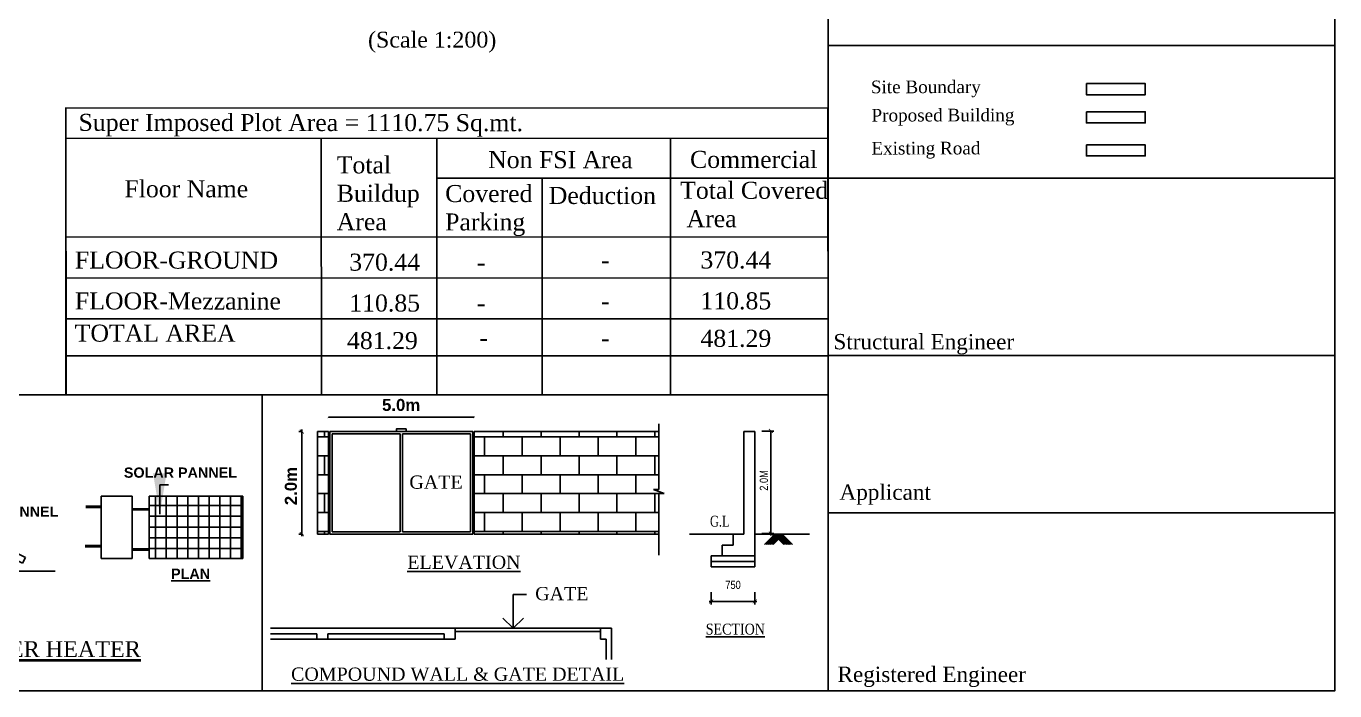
# Model space of a CAD drawing. Header units: metres. Extents: x -54 to 177, y -43 to 77.
# Drawn here: x 57 to 98.29, y 8.24 to 29.23 of the extents above; entities that cross this region are included whole.
import ezdxf

# ---------------------------------------------------------------- set-up
doc = ezdxf.new("R2010")
doc.units = ezdxf.units.M
doc.header["$LTSCALE"] = 2
doc.header["$MEASUREMENT"] = 0
doc.header["$PDMODE"] = 34
doc.header["$PDSIZE"] = -2
doc.layers.add('DIM', color=8, linetype='Continuous')
doc.layers.add('MIS', color=7, linetype='Continuous')
doc.layers.add('TEXT', color=7, linetype='Continuous', lineweight=18)
doc.styles.add('ANAND', font='times.ttf')
doc.styles.add('i', font='romantic.ttf')
doc.styles.add('ROMAND', font='swissc.ttf')
doc.styles.add('ROMANS', font='romantic.ttf', dxfattribs={"width": 0.75})
doc.styles.get("Standard").update_dxf_attribs({"font": 'swisseb.ttf'})
doc.dimstyles.new('feet', dxfattribs={"dimtxt": 78, "dimasz": 36, "dimexe": 0.18, "dimexo": 0.0625, "dimgap": 0.09, "dimtad": 0, "dimdec": 0, "dimzin": 1, "dimdsep": 46, "dimlunit": 3, "dimtxsty": 'Standard', "dimblk": 'OBLIQUE', "dimcen": 0.09, "dimse1": 1, "dimse2": 1, "dimsd1": 1, "dimsd2": 1, "dimadec": 0, "dimazin": 0, "dimtfac": 1, "dimtdec": 0, "dimtofl": 0, "dimtmove": 0, "dimatfit": 3, "dimfxl": 0, "dimtolj": 1, "dimtzin": 0, "dimarcsym": 0})
doc.dimstyles.new('scale 1-8', dxfattribs={"dimtxt": 8, "dimasz": 4, "dimexe": 3, "dimexo": 8, "dimgap": 4, "dimtad": 1, "dimdec": 1, "dimzin": 3, "dimdsep": 46, "dimlunit": 4, "dimtxsty": 'ROMAND', "dimblk": 'ARCHTICK', "dimcen": 0.7775, "dimdle": 2, "dimclrd": 256, "dimclre": 256, "dimclrt": 4, "dimadec": 0, "dimazin": 0, "dimtfac": 0.9, "dimtdec": 1, "dimtmove": 2, "dimatfit": 3, "dimfxl": 0, "dimtolj": 1, "dimtzin": 0, "dimarcsym": 0})

# ---------------------------------------------------------------- blocks, each defined once
blk = doc.blocks.new('_ArchTick')
at = {"color": 0, "const_width": 0.15}
blk.add_lwpolyline([(-0.5, -0.5), (0.5, 0.5)], dxfattribs=at)
blk = doc.blocks.new('*D5')
at = {"layer": 'Defpoints', "color": 0}
for p in [(146790.2, -58148.6), (146833.4, -58148.6), (146790.2, -58182.8)]:
    blk.add_point(p, dxfattribs=at)
at = {"layer": 'DIM', "lineweight": -2}
for p, q in [((146835.4, -58182.8), (146788.2, -58182.8)), ((146790.2, -58173.8), (146790.2, -58185.8)), ((146833.4, -58173.8), (146833.4, -58185.8))]:
    blk.add_line(p, q, dxfattribs=at)
at = {"layer": 'DIM', "lineweight": -2, "xscale": 4, "yscale": 4, "zscale": 4, "rotation": 180}
blk.add_blockref('_ArchTick', (146790.2, -58182.8), dxfattribs=at)
at = {"layer": 'DIM', "lineweight": -2, "xscale": 4, "yscale": 4, "zscale": 4}
blk.add_blockref('_ArchTick', (146833.4, -58182.8), dxfattribs=at)
at = {"layer": 'DIM', "color": 4, "insert": (146811.8, -58166.5), "char_height": 8, "attachment_point": 5, "style": 'ROMAND'}
blk.add_mtext('\\A1;750', dxfattribs=at)
blk = doc.blocks.new('_Oblique')
at = {"layer": 'TEXT', "color": 0, "lineweight": -2}
blk.add_line((-0.5, -0.5), (0.5, 0.5), dxfattribs=at)
blk = doc.blocks.new('GFHFG')
h = blk.add_hatch()
h.set_pattern_fill('BRICK', color=1, scale=75, style=0)
h.set_pattern_definition([(0, (132995.533, -52927.538), (0, 18.75), []), (90, (132995.533, -52927.538), (-37.5, 2e-15), [18.75, -18.75]), (90, (133014.283, -52927.538), (-37.5, 2e-15), [-18.75, 18.75])])
h.paths.add_polyline_path([(146411.44, -58014.51), (146365.37, -58014.51), (146354.57, -58014.51), (146239.37, -58014.51), (146400.64, -58014.51), (146400.64, -58116.18), (146411.44, -58116.18), (146411.44, -58075.77), (146416.92, -58075.77), (146406.21, -58071.95), (146411.44, -58071.95)])
h = blk.add_hatch()
h.set_pattern_fill('BRICK', color=1, scale=75, style=0)
h.set_pattern_definition([(0, (133322.408, -52927.538), (0, 18.75), []), (90, (133322.408, -52927.538), (-37.5, 2e-15), [18.75, -18.75]), (90, (133341.158, -52927.538), (-37.5, 2e-15), [-18.75, 18.75])])
h.paths.add_polyline_path([(146738.32, -58014.51), (146692.24, -58014.51), (146681.44, -58014.51), (146566.24, -58014.51), (146555.44, -58014.51), (146555.44, -58116.18), (146738.32, -58116.18), (146738.32, -58075.77), (146743.8, -58075.77), (146733.08, -58071.95), (146738.32, -58071.95)])
at = {"color": 1}
for p in [(146411.44, -58000.41), (146555.44, -58000.41)]:
    blk.add_line(p, (146491.58, -58000.41), dxfattribs=at)
for p, q in [((146385.03, -58014.51), (146382.03, -58014.51)), ((146385.03, -58012.51), (146385.03, -58118.18)), ((146385.03, -58116.18), (146382.03, -58116.18))]:
    blk.add_line(p, q)
at = {"layer": 'DIM'}
for p, q in [((146840.33, -58014.01), (146852.33, -58014.01)), ((146849.33, -58014.01), (146849.33, -58117.68)), ((146840.33, -58115.68), (146852.33, -58115.68))]:
    blk.add_line(p, q, dxfattribs=at)
at = {"layer": 'MIS'}
for p, q in [((146400.64, -58014.51), (146400.64, -58116.18)), ((146400.64, -58014.51), (146411.44, -58014.51)), ((146400.64, -58014.51), (146411.44, -58014.51)), ((146400.64, -58014.51), (146400.64, -58067.38)), ((146411.44, -58014.51), (146411.44, -58116.18)), ((146566.24, -58014.51), (146555.44, -58014.51)), ((146555.44, -58014.51), (146555.44, -58116.18)), ((146692.24, -58014.51), (146681.44, -58014.51)), ((146738.32, -58006.84), (146738.32, -58071.95)), ((146822.6, -58014.51), (146828, -58014.51)), ((146822.6, -58014.51), (146822.6, -58116.18)), ((146833.4, -58067.38), (146833.4, -58116.18)), ((146733.08, -58071.95), (146743.8, -58075.77)), ((146738.32, -58071.95), (146733.08, -58071.95)), ((146743.8, -58075.77), (146738.32, -58075.77)), ((146738.32, -58075.77), (146738.32, -58137.06)), ((146411.44, -58116.18), (146400.64, -58116.18)), ((146555.44, -58116.18), (146738.32, -58116.18)), ((146822.6, -58116.18), (146768.6, -58116.18)), ((146811.8, -58116.18), (146811.8, -58126.98)), ((146833.4, -58116.18), (146887.4, -58116.18)), ((146833.4, -58148.58), (146833.4, -58116.18)), ((146811.8, -58126.98), (146801, -58126.98)), ((146801, -58126.98), (146801, -58137.78)), ((146790.2, -58137.78), (146790.2, -58148.58)), ((146833.4, -58137.78), (146790.2, -58137.78)), ((146790.2, -58143.18), (146833.4, -58143.18)), ((146790.2, -58148.58), (146833.4, -58148.58)), ((146536.76, -58209.48), (146353.88, -58209.48)), ((146536.76, -58209.48), (146525.96, -58209.48)), ((146536.76, -58209.48), (146536.76, -58220.28)), ((146536.76, -58209.48), (146536.76, -58220.28)), ((146680.76, -58209.48), (146691.56, -58209.48)), ((146680.76, -58209.48), (146680.76, -58220.28)), ((146691.56, -58209.48), (146691.56, -58240.44)), ((146399.96, -58214.88), (146353.88, -58214.88)), ((146399.96, -58214.88), (146399.96, -58220.28)), ((146410.76, -58220.28), (146399.96, -58220.28)), ((146525.96, -58214.88), (146410.76, -58214.88)), ((146410.76, -58214.88), (146410.76, -58220.28)), ((146525.96, -58214.88), (146525.96, -58220.28)), ((146536.76, -58220.28), (146525.96, -58220.28)), ((146536.76, -58220.28), (146525.96, -58220.28)), ((146680.76, -58220.28), (146686.16, -58220.28)), ((146686.16, -58220.28), (146686.16, -58240.44))]:
    blk.add_line(p, q, dxfattribs=at)
at = {"layer": 'MIS', "color": 2}
for p, q in [((146681.44, -58014.51), (146566.24, -58014.51)), ((146738.32, -58014.51), (146692.24, -58014.51)), ((146828, -58014.51), (146833.4, -58014.51)), ((146833.4, -58014.51), (146833.4, -58067.38)), ((146853.2, -58116.18), (146843.01, -58126.36)), ((146854.4, -58116.18), (146844.21, -58126.36)), ((146855.6, -58116.18), (146845.41, -58126.36)), ((146856.8, -58116.18), (146846.61, -58126.36)), ((146858, -58116.18), (146847.81, -58126.36)), ((146859.2, -58116.18), (146849.01, -58126.36)), ((146860.4, -58116.18), (146850.21, -58126.36)), ((146861.6, -58116.18), (146851.41, -58126.36)), ((146852, -58116.18), (146862.18, -58126.36)), ((146853.2, -58116.18), (146863.38, -58126.36)), ((146854.4, -58116.18), (146864.58, -58126.36)), ((146855.6, -58116.18), (146865.78, -58126.36)), ((146856.8, -58116.18), (146866.98, -58126.36)), ((146858, -58116.18), (146868.18, -58126.36)), ((146859.2, -58116.18), (146869.38, -58126.36)), ((146860.4, -58116.18), (146870.58, -58126.36)), ((146607.46, -58175.98), (146594.13, -58175.98)), ((146594.13, -58175.98), (146594.13, -58209.48)), ((146594.13, -58209.48), (146583.94, -58199.3)), ((146594.13, -58209.48), (146604.31, -58199.3)), ((146536.76, -58209.48), (146680.76, -58209.48)), ((146399.96, -58220.28), (146353.88, -58220.28)), ((146525.96, -58220.28), (146410.76, -58220.28)), ((146536.76, -58212.48), (146680.76, -58212.48))]:
    blk.add_line(p, q, dxfattribs=at)
for points in [[(146412.64, -58014.51), (146412.64, -58116.18), (146554.24, -58116.18), (146554.24, -58014.51)], [(146482.24, -58113.78), (146482.24, -58016.91), (146415.04, -58016.91), (146415.04, -58113.78)], [(146478.69, -58014.51), (146478.69, -58011.86), (146488.19, -58011.86), (146488.19, -58014.51)], [(146484.64, -58113.78), (146484.64, -58016.91), (146551.84, -58016.91), (146551.84, -58113.78)]]:
    blk.add_lwpolyline(points, close=True, dxfattribs=at)
at = {"color": 1}
for p, xscale, yscale, zscale, rotation in [((146411.44, -58000.41), 1.799999999999271, 1.799999999999271, 1.799999999999271, 180), ((146385.81, -58116.18), 1.799999999999954, 1.799999999999954, 1.799999999999954, 270)]:
    blk.add_blockref('_ArchTick', p, dxfattribs=dict(at, xscale=xscale, yscale=yscale, zscale=zscale, rotation=rotation))
at = {"color": 1, "xscale": 1.799999999999271, "yscale": 1.799999999999271, "zscale": 1.799999999999271}
blk.add_blockref('_ArchTick', (146555.44, -58000.41), dxfattribs=at)
at = {"xscale": 4, "yscale": 4, "zscale": 4}
for p, rotation in [((146385.03, -58014.51), 90), ((146385.03, -58116.18), 270)]:
    blk.add_blockref('_ArchTick', p, dxfattribs=dict(at, rotation=rotation))
at = {"layer": 'DIM', "xscale": 4, "yscale": 4, "zscale": 4}
for p, rotation in [((146849.33, -58014.01), 90), ((146849.33, -58115.68), 270)]:
    blk.add_blockref('_ArchTick', p, dxfattribs=dict(at, rotation=rotation))
at = {"color": 3, "style": 'ANAND'}
for s, height, p in [('GATE', 13.103, (146491.43, -58071.2)), ('%%uELEVATION%%u', 13.1031, (146489.41, -58150.56)), ('GATE', 13.103, (146615.96, -58181.64)), ('%%UCOMPOUND WALL & GATE DETAIL', 13.1031, (146374.33, -58261.45))]:
    blk.add_text(s, height=height, dxfattribs=at).set_placement(p)
at = {"color": 1, "insert": (146483.28, -57988.26), "char_height": 11.88, "attachment_point": 5}
blk.add_mtext('\\A1;5.0m', dxfattribs=at)
at = {"color": 1, "insert": (146374.19, -58068.58), "char_height": 11.88, "attachment_point": 5, "rotation": 90}
blk.add_mtext('\\A1;2.0m', dxfattribs=at)
at = {"layer": 'DIM', "color": 4, "insert": (146842.34, -58063), "char_height": 8, "attachment_point": 5, "rotation": 90, "style": 'ROMAND'}
blk.add_mtext('\\A1;2.0M', dxfattribs=at)
at = {"layer": 'MIS', "color": 2, "style": 'ROMANS'}
for s, width, p in [('G.L', 0.75, (146788.99, -58108.75)), ('%%uSECTION%%u', 0.85, (146784.8, -58215.68))]:
    blk.add_text(s, height=10.8, dxfattribs=dict(at, width=width)).set_placement(p)
at = {"layer": 'DIM', "color": 4}
dim = blk.add_linear_dim(base=(146790.2, -58182.76), p1=(146833.4, -58148.58), p2=(146790.2, -58148.58), angle=180, text='750', dimstyle='scale 1-8', override={"dimpost": '\\X'}, dxfattribs=at)
dim.commit()
dim.dimension.update_dxf_attribs({"geometry": '*D5', "text_midpoint": (146811.8, -58166.49), "dimtype": 129})
blk = doc.blocks.new('A$C0D7B6721')
at = {"color": 1}
blk.add_lwpolyline([(-3.978, 3.656), (11.167, 3.656), (11.167, -4.279), (-3.978, -4.279)], close=True, dxfattribs=at)
at = {"color": 2, "xscale": 0.0270460553895556, "yscale": 0.0270460553895556, "zscale": 0.0270460553895556}
blk.add_blockref('GFHFG', (-3962.056, 1571.734), dxfattribs=at)
blk = doc.blocks.new('A$C6E6F1428')
at = {"linetype": 'Continuous', "lineweight": -3}
h = blk.add_hatch(dxfattribs=at)
h.set_pattern_fill('NET', color=256, scale=75, style=0)
h.set_pattern_definition([(0, (-2942.954, -2027.222), (0, 9.375), []), (90, (-2942.954, -2027.222), (-9.375, 6e-16), [])])
h.paths.add_polyline_path([(467, 170.9), (384.9, 170.9), (384.9, 116.2), (467, 116.2)])
for p, q in [((147.5, 217.5), (175.5, 217.5)), ((147.5, 216.4), (174.3, 216.4)), ((174.3, 216.4), (174.3, 154.4)), ((175.5, 217.5), (175.5, 154.4)), ((141.8, 194.4), (133.9, 105.1)), ((142.9, 193.9), (135, 105.1)), ((153.4, 193.9), (161.3, 105.1)), ((154.5, 194.4), (162.5, 105.1)), ((342.8, 170.9), (342.8, 116.2)), ((370.1, 170.9), (342.8, 170.9)), ((370.1, 170.9), (370.1, 116.2)), ((384.9, 170.9), (467, 170.9)), ((384.9, 116.2), (384.9, 170.9)), ((467, 170.9), (467, 116.2)), ((195.2, 155.5), (174.3, 155.5)), ((195.2, 154.4), (174.3, 154.4)), ((194.3, 158.1), (191.8, 153)), ((191.8, 153), (273.9, 112)), ((193.7, 151.5), (193.7, 106.3)), ((194.3, 158.1), (276.5, 117.1)), ((194.8, 151.5), (194.8, 106.3)), ((266.9, 106.3), (266.9, 115.5)), ((268.1, 106.3), (268.1, 114.9)), ((276.5, 117.1), (273.9, 112)), ((370.1, 116.2), (342.8, 116.2)), ((467, 116.2), (384.9, 116.2)), ((302.3, 105.1), (39.4, 105.1)), ((194.8, 105.1), (188.4, 105.1)), ((188.4, 105.1), (198, 105.1)), ((261.7, 105.1), (271.3, 105.1)), ((268.1, 105.1), (261.7, 105.1))]:
    blk.add_line(p, q, dxfattribs=at)
at = {"lineweight": -3}
for p, q in [((147.4, 184.5), (127.5, 184.5)), ((147.4, 193), (147.4, 184.5)), ((148.5, 193), (148.5, 183.4)), ((148.5, 183.4), (127.5, 183.4)), ((342.8, 162.1), (329.2, 162.1)), ((342.8, 160.9), (329.2, 160.9)), ((370.1, 159.9), (384.9, 159.9)), ((370.1, 158.8), (384.9, 158.8)), ((342.8, 127.5), (328.6, 127.5)), ((342.8, 126.4), (328.6, 126.4)), ((370.1, 124.7), (384.9, 124.7)), ((370.1, 123.6), (384.9, 123.6))]:
    blk.add_line(p, q, dxfattribs=at)
blk.add_lwpolyline([(0, 260), (484.1, 260), (484.1, 0), (0, 0)], close=True)
at = {"linetype": 'Continuous', "lineweight": -3}
for radius in [14.8, 13.7]:
    blk.add_circle((148.3, 208.2), radius, dxfattribs=at)
for centre in [(194.2, 102.9), (267.4, 102.9)]:
    blk.add_arc(centre, 3.37, 40.5596, 139.4404, dxfattribs=at)
for s, p in [('HEAT WATER TANK', (14.2, 209.8)), ('SOLAR PANNEL', (362.7, 187.1)), ('SOLAR PANNEL', (206.1, 152.8)), ('FLOOR LEVEL', (26.2, 109.7)), ('%%UPLAN', (404.1, 98.3)), ('%%USIDE  ELEVATION', (91.1, 86.5))]:
    blk.add_text(s, height=9, dxfattribs=at).set_placement(p)
at = {"color": 7, "linetype": 'ByBlock', "lineweight": 40, "style": 'i'}
blk.add_text('%%USOLAR WATER HEATER', height=14, dxfattribs=at).set_placement((139.1, 29.6))
at = {"layer": 'TEXT', "lineweight": -3}
blk.add_text('OPEN TERRACE ', height=9, dxfattribs=at).set_placement((15.9, 124.4))
at = {"linetype": 'Continuous', "lineweight": -3}
blk.add_leader([(394.2, 155.1), (394.2, 181), (401.7, 181)], dimstyle='feet', override={"dimgap": 2, "dimtad": 0}, dxfattribs=at)

msp = doc.modelspace()

# ---------------------------------------------------------------- linework, layer by layer
for p, q in [((82.3041, 28.6239), (98.2938, 28.6244)), ((58.2507, 26.6617), (58.2523, 17.5954)), ((73.278, 26.6617), (73.278, 26.647)), ((58.252, 25.6889), (82.2988, 25.695)), ((66.3094, 25.6889), (66.31, 17.5891)), ((69.9579, 25.6889), (69.9593, 17.5862)), ((77.326, 25.6889), (77.3267, 17.5836)), ((77.3287, 25.695), (77.3267, 17.5836)), ((69.9581, 24.4264), (77.326, 24.4264)), ((73.278, 24.4264), (73.2786, 17.5836)), ((82.2988, 24.4264), (98.2848, 24.4269)), ((58.2511, 22.5677), (82.2988, 22.5739)), ((58.2511, 21.2773), (82.2988, 21.2834)), ((58.2514, 19.9868), (82.2991, 19.993)), ((58.2517, 18.8148), (82.2994, 18.821)), ((82.3048, 18.8306), (98.29, 18.8311)), ((46.0949, 17.5897), (76.1191, 17.5897)), ((82.2994, 13.8601), (98.29, 13.8606))]:
    msp.add_line(p, q)
for points in [[(5.6435, 69.4181), (82.2994, 69.4181), (82.2994, 17.5897), (5.6435, 17.5897)], [(82.2994, 69.4181), (98.29, 69.4181), (98.29, 8.2367), (82.2994, 8.2367)], [(90.4543, 27.42), (92.3129, 27.42), (92.3129, 27.0686), (90.4543, 27.0686)], [(82.2988, 26.6531), (58.2511, 26.647), (58.2517, 17.5836), (82.2994, 17.5897)], [(90.4543, 26.5266), (92.3129, 26.5266), (92.3129, 26.1751), (90.4543, 26.1751)], [(90.4543, 25.4837), (92.3129, 25.4837), (92.3129, 25.1323), (90.4543, 25.1323)]]:
    msp.add_lwpolyline(points, close=True)
msp.add_lwpolyline([(77.3281, 24.4264), (82.2988, 24.4264)])

# ---------------------------------------------------------------- block references
for name, p, xscale, yscale, zscale, rotation in [('A$C6E6F1428', (47.0292, 8.2367), 0.0359787653900595, 0.0359787653900595, 0.0359787653900595, 359.9999780247499), ('A$C0D7B6721', (69.1359, 13.2805), 1.178825541024873, 1.178825541024873, 1.178825541024873, 8.4794256319e-05)]:
    msp.add_blockref(name, p, dxfattribs=dict(xscale=xscale, yscale=yscale, zscale=zscale, rotation=rotation))

# ---------------------------------------------------------------- texts
at = {"style": 'ANAND'}
msp.add_text('(Scale 1:200)', height=0.5, dxfattribs=at).set_placement((67.7842, 28.5572))
for s, height, rotation, p in [('Site Boundary', 0.399635, 0.0916, (83.6526, 27.1133)), ('Super Imposed Plot Area = 1110.75 Sq.mt.', 0.538108, 359.95942, (58.6473, 25.9248)), ('Proposed Building', 0.399635, 0.0916, (83.6728, 26.2199)), ('Existing Road', 0.399635, 0.0916, (83.6711, 25.177)), ('Non FSI Area', 0.538108, 359.95942, (71.5744, 24.7486)), ('Commercial', 0.53811, 359.95942, (77.9458, 24.7547)), ('Floor Name', 0.53811, 359.95942, (60.0957, 23.8279)), ('Deduction', 0.53811, 359.95942, (73.4865, 23.6164)), ('FLOOR-GROUND', 0.538108, 359.95942, (58.5331, 21.576)), ('370.44', 0.53811, 359.95942, (67.1899, 21.5094)), ('370.44', 0.53811, 359.95942, (78.2723, 21.5789)), ('-', 0.5381, 359.95942, (71.2177, 21.5094)), ('-', 0.5381, 359.95942, (75.132, 21.5766)), ('FLOOR-Mezzanine', 0.538108, 359.95942, (58.5334, 20.2856)), ('110.85', 0.53811, 359.95942, (67.1902, 20.2189)), ('110.85', 0.53811, 359.95942, (78.2727, 20.2884)), ('-', 0.5381, 359.95942, (71.218, 20.2189)), ('-', 0.5381, 359.95942, (75.1323, 20.2862)), ('TOTAL AREA', 0.53811, 359.95942, (58.5256, 19.2677)), ('481.29', 0.53811, 359.95942, (67.1193, 19.0336)), ('481.29', 0.53811, 359.95942, (78.274, 19.1031)), ('Structural Engineer', 0.48393, 359.95855, (82.4709, 19.0257)), ('-', 0.5381, 359.95942, (71.2949, 19.1265)), ('-', 0.5381, 359.95942, (75.1321, 19.1141)), ('Applicant', 0.48393, 359.95855, (82.6628, 14.2723)), ('Registered Engineer', 0.48393, 359.95855, (82.6002, 8.5183))]:
    msp.add_text(s, height=height, rotation=rotation, dxfattribs=at).set_placement(p)
at = {"attachment_point": 1, "rotation": 359.95942, "style": 'ANAND'}
for s, insert, char_height, width in [('Total Buildup Area', (66.7966, 25.12), 0.538108, 3.024287), ('Covered\\PParking', (70.2187, 24.2151), 0.53811, 5.362691), ('Total Covered  Area', (77.6334, 24.3181), 0.538108, 4.7298)]:
    msp.add_mtext(s, dxfattribs=dict(at, insert=insert, char_height=char_height, width=width))

doc.saveas('drawing.dxf')
